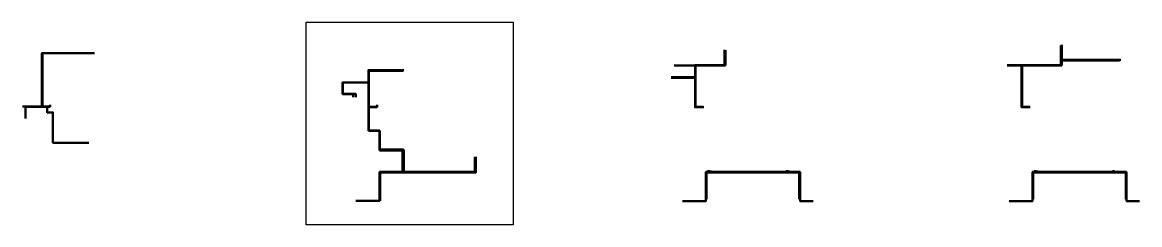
# Model space of a CAD drawing. Header units: millimetres. Extents: x -342894 to 539294, y -36007 to 135936.
# Drawn here: x -342894 to 118764, y 52139 to 135936 of the extents above; entities that cross this region are included whole.
import ezdxf

# ---------------------------------------------------------------- set-up
doc = ezdxf.new("R2010")
doc.units = ezdxf.units.MM
doc.layers.get('Defpoints').update_dxf_attribs({"color": 8})
doc.layers.add('_ЭС_Трасса', color=6, linetype='Проводка в лотке', lineweight=50)
doc.layers.add('_ЭС_Трасса_СПЗ', color=1, linetype='Проводка в лотке', lineweight=50)
doc.linetypes.add('LOTOKSPZ', pattern='A,1.5,-12,[1,лоток спз1.shx,S=1,R=179.996451,X=0,Y=0.000836],-12,1.5', length=27)
doc.linetypes.add('Проводка в лотке', pattern='A,5,[130,ltypeshp.shx,S=1,R=0,X=0,Y=0],1.5,[130,ltypeshp.shx,S=1.5,R=90,X=0,Y=-1],1,[130,ltypeshp.shx,S=1,R=0,X=0.5,Y=0],5', length=12.5)

msp = doc.modelspace()

# ---------------------------------------------------------------- linework, layer by layer
at = {"layer": '_ЭС_Трасса', "ltscale": 40}
for points in [[(86664, 118004), (86664, 126656)], [(-334863, 100922), (-334863, 123105), (-313082, 123105)], [(-52387, 118004), (-52387, 124440)], [(86664, 120403), (111006, 120403)], [(-199716, 111076), (-199716, 115901), (-185499, 115901)], [(-64778, 118004), (-73635, 118004)], [(-64778, 111076), (-64778, 118004), (-52387, 118004)], [(70160, 118004), (63996, 118004)], [(70160, 111076), (70160, 118004), (86664, 118004)], [(-196474, 100976), (-199716, 100976), (-199716, 111076), (-210581, 111076), (-210581, 106190), (-206234, 106190), (-206234, 104947)], [(-64778, 113207), (-74827, 113207)], [(-61536, 100976), (-64778, 100976), (-64778, 111076), (-64958, 111076)], [(73402, 100976), (70160, 100976), (70160, 111076), (69980, 111076)], [(-331359, 100922), (-331359, 101713)], [(-331359, 100922), (-341593, 100922), (-341593, 96172)], [(-315384, 86050), (-330263, 86050), (-330263, 98628), (-332686, 98628), (-332686, 100922)], [(-199716, 100976), (-199716, 91170)], [(-199716, 91170), (-195364, 91170)], [(-195364, 82913), (-195364, 91170)], [(-185846, 74042), (-185846, 82913), (-195364, 82913)], [(-155884, 80170), (-155884, 74042), (-158993, 74042), (-158972, 74042), (-195364, 74042)], [(-195364, 74042), (-195364, 61971), (-205070, 61971)], [(-21572, 73991), (-60426, 73991), (-60426, 73117)], [(-58586, 73991), (-58586, 74576)], [(-26163, 73991), (-26163, 74576)], [(-21572, 73991), (-21575, 61938), (-16174, 61938)], [(113366, 73991), (74512, 73991), (74512, 73117)], [(76352, 73991), (76352, 74576)], [(113366, 73991), (113363, 61938), (118764, 61938)], [(-60426, 73117), (-60426, 61918), (-70147, 61918)], [(74512, 73117), (74512, 61918), (64791, 61918)]]:
    msp.add_lwpolyline(points, dxfattribs=at)
at = {"layer": '_ЭС_Трасса_СПЗ', "linetype": 'LOTOKSPZ', "ltscale": 40}
for points in [[(86224, 118206), (86224, 126354)], [(-334571, 101104), (-334571, 122569)], [(-52786, 118206), (-52786, 124494)], [(86224, 120083), (110402, 120083)], [(-199896, 110996), (-199896, 116133), (-185329, 116133)], [(-64958, 110996), (-64958, 118206), (-52786, 118206)], [(69980, 118206), (64027, 118206)], [(69980, 110996), (69980, 118206), (86224, 118206)], [(-196301, 100794), (-199896, 100794), (-199896, 110996), (-210505, 110996), (-210505, 106299), (-205661, 106299)], [(-64958, 113006), (-74827, 113006)], [(-61363, 100794), (-64958, 100794), (-64958, 110996)], [(73575, 100794), (69980, 100794), (69980, 110996)], [(-205151, 104973), (-205151, 106299), (-205661, 106299)], [(-331596, 101104), (-331596, 101691)], [(-196301, 100794), (-196301, 101701)], [(-342894, 101104), (-331596, 101104)], [(-199896, 100794), (-199896, 91045)], [(-195152, 91045), (-199896, 91045)], [(-155550, 80170), (-155550, 73692), (-195099, 73692)], [(-59413, 73682), (-59413, 74686)], [(-26990, 73682), (-26990, 74686)], [(75525, 73682), (75525, 74686)], [(107949, 73682), (107949, 74686)], [(-195099, 73692), (-195099, 61958)], [(-60177, 73682), (-60177, 62733)], [(-21924, 73682), (-60177, 73682)], [(-21924, 73682), (-21924, 62733)], [(113014, 73682), (74762, 73682)], [(74762, 73682), (74762, 62733)], [(113014, 73682), (113014, 62733)]]:
    msp.add_lwpolyline(points, dxfattribs=at)
msp.add_lwpolyline([(-184956, 73692), (-185126, 73692, -0.4142136), (-185326, 73892), (-185326, 83042, 0.4142136), (-185526, 83242), (-194952, 83242, -0.4142136), (-195152, 83442), (-195152, 91045)], format="xyb", dxfattribs=at)
msp.add_lwpolyline([(-21501, 73682), (-21501, 73682)], close=True, dxfattribs=at)
at = {"layer": 'Defpoints', "ltscale": 40}
msp.add_lwpolyline([(-140064, 52139), (-225591, 52139), (-225591, 135936), (-140064, 135936)], close=True, dxfattribs=at)

doc.saveas('drawing.dxf')
